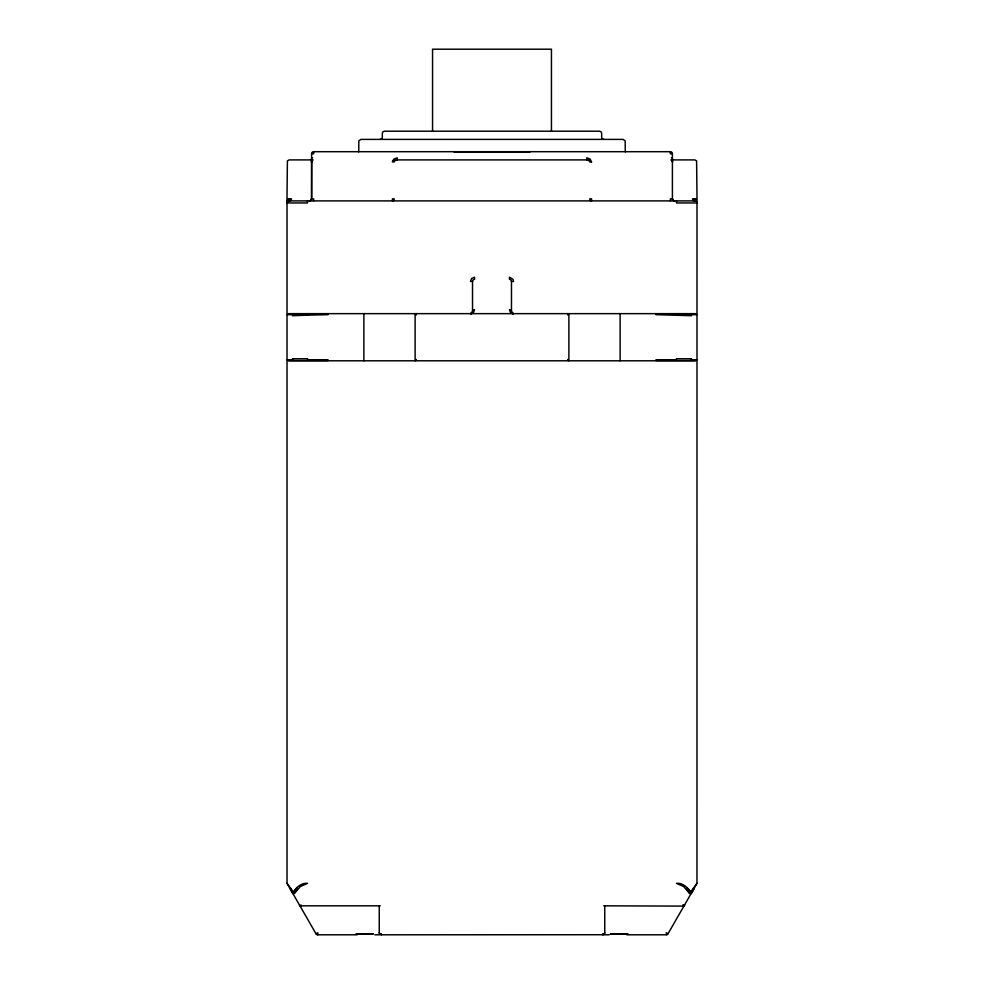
<?xml version="1.0" encoding="UTF-8"?>
<svg xmlns="http://www.w3.org/2000/svg" width="984" height="984" viewBox="0 0 984 984"><rect width="100%" height="100%" fill="white"/><g stroke="black" fill="none" stroke-linecap="round" stroke-linejoin="round"><path stroke-width="1.48" d="M626.783 934.8L666.229 934.8A2.054 2.054 0 0 0 668.001 933.779L696.967 883.361L697.004 202.95L696.807 201.326L697.004 202.95L676.5 202.95L676.5 200.896M691.321 893.386L693.954 888.085L691.321 893.386A2.054 0.922 30 0 1 689.55 893.386L683.56 886.461L676.5 883.361C682.908 882.513 688.124 888.06 691.346 892.931L693.695 888.786L691.346 892.931M287.02 202.667L287.033 883.361L315.999 933.779A2.054 2.054 0 0 0 317.771 934.8L357.217 934.8M289.985 200.834L289.05 200.896A2.054 2.054 0 0 0 286.996 202.95L287.193 201.326L286.996 202.95L307.5 202.95L307.5 200.896M472.529 281.449L473.119 279.862L474.571 279.198L474.571 277.217L471.68 278.46L470.475 281.449L472.529 281.449L472.529 311.596L470.623 313.65M309.554 200.896A2.054 2.054 0 0 0 311.596 198.854L311.67 161.425M287.033 883.361L294.45 893.386L300.44 886.461L307.5 883.361C301.129 882.574 295.212 888.146 292.678 893.386A2.054 0.922 -30 0 0 294.45 893.386L296.774 888.085L293.65 892.931L297.254 889.413L296.479 888.786L293.65 892.931M287.07 202.421L289.05 200.896L694.95 200.896A2.054 2.054 0 0 1 697.004 202.95L696.721 201.929M287.217 199.826L287.389 200.699L287.5 199.383L288.177 199.924L291.473 198.854A2.054 2.005 -90 0 1 289.468 200.896L288.521 200.97M691.002 892.365L687.226 888.085L689.55 893.386L696.967 883.361M471.926 313.047L472.369 312.383L470.881 313.613L473.624 312.248L474.571 309.616A2.054 1.98 0 0 0 472.529 311.596M696.783 199.826L696.611 200.699L696.5 199.383L695.823 199.924L692.527 198.854A2.054 2.005 -90 0 0 694.532 200.896L695.479 200.97M416.392 359.529L415.125 360.796L415.125 313.65L416.392 314.917M567.608 314.917L568.875 313.65L568.875 360.796L567.608 359.529M666.758 934.726L666.229 932.746L668.001 933.779M696.487 360.107L694.95 360.796L289.05 360.796L287.512 360.107M603.721 905.821L682.798 906.104L682.798 905.071A2.054 0.922 30 0 0 684.569 905.071L682.798 905.501M311.005 200.305L310.452 200.625A2.054 1.808 -90 0 0 311.362 198.854L313.65 198.854L313.65 200.896M315.999 933.779L317.771 932.746L317.771 934.8M288.177 199.924L290.403 198.854M380.279 905.821L300.182 905.821M683.819 905.821L682.798 906.104A2.054 2.054 0 0 0 684.569 905.071M471.213 313.65L471.889 313.465M289.05 313.65L287.512 314.351L289.05 313.65L694.95 313.65L696.487 314.351L694.95 313.65M471.262 313.49L471.065 313.564M380.279 139.396C384.756 138.879 379.898 131.721 384.375 131.204L599.625 131.204C604.102 131.721 599.244 138.879 603.721 139.396M604.754 932.746A2.054 2.054 0 0 1 602.7 934.8L602.7 933.779A2.054 1.021 0 0 0 604.754 932.746L604.754 906.104M311.596 198.854L311.596 153.75A2.054 2.054 0 0 1 313.65 151.696L670.35 151.696A2.054 2.054 0 0 1 672.404 153.75L672.404 198.854A2.054 2.054 0 0 0 674.446 200.896M311.596 153.75L313.65 153.75L313.65 151.696M672.404 153.75L670.35 153.75L670.35 151.696M311.596 157.846L312.629 157.846M671.371 157.846L672.404 157.846M313.023 159.9L289.161 159.9L287.389 160.921L286.996 198.854L288.816 198.854M393.6 159.9L590.4 159.9M670.977 159.9L694.839 159.9L696.611 160.921L697.004 198.854L695.208 198.854M311.571 161.954L311.362 161.954A2.054 1.808 -90 0 1 312.26 160.171M511.471 281.449L513.525 281.449L512.971 279.333L509.429 277.217L509.429 279.198L510.881 279.862L511.471 281.449L511.471 311.596L513.377 313.65M374.842 934.8L379.664 934.8M379.246 906.104L379.246 932.746A2.054 2.054 0 0 0 381.3 934.8L603.229 934.726M604.336 934.8L609.158 934.8M694.015 200.834L694.95 200.896M512.738 313.49L513.525 313.65M511.471 311.596A2.054 1.98 0 0 0 509.429 309.616L510.376 312.248L512.787 313.65M512.111 313.465L512.996 313.65L511.631 312.383L512.074 313.047M693.597 198.854L695.823 199.924M673.425 200.625L673.167 200.305A2.054 1.808 -90 0 1 672.638 198.854L670.35 198.854L670.35 200.896M292.654 892.931L290.046 888.085L292.678 893.386M625.246 151.88L625.184 140.921L623.204 139.396L360.796 139.396L358.816 140.921L358.754 151.88M620.129 313.65L620.129 360.796M551.446 131.204L551.446 49.2L432.554 49.2L432.554 131.204M381.3 934.8L381.3 933.779A2.054 1.021 0 0 1 379.246 932.746M363.871 313.65L363.871 360.796M528.9 151.696A2.054 2.054 0 0 1 529.921 151.979L454.079 151.979A2.054 2.054 0 0 1 455.1 151.696M671.371 160.171A2.054 2.054 0 0 1 672.404 161.954L672.576 161.425A2.054 1.808 -90 0 0 671.74 160.171M311.596 161.954A2.054 2.054 0 0 1 312.629 160.171M307.537 315.175L292.494 315.704L292.728 314.671L287.279 314.671L288.029 313.921L328.004 313.921L328.004 314.671L307.537 315.175M676.5 358.754L676.365 359.775L655.996 359.775L655.996 360.525L695.971 360.525L696.721 359.775L691.272 359.775L691.506 358.754L676.5 358.754M392.567 161.081L392.456 161.954L394.203 161.954L395.199 160.441L397.315 159.9L397.315 157.846L394.031 158.928L392.567 161.081M287.23 201.314L287.107 201.954L287.23 201.314M627.681 933.779L610.412 934.197L627.681 933.779M687.521 888.786L686.746 889.413L690.35 892.931L687.521 888.786M591.544 200.625L591.089 200.834A2.054 1.747 -90 0 1 589.797 198.854L591.544 198.854L591.544 200.625M393.329 200.625L392.456 200.834L392.456 198.854L394.203 198.854A2.054 1.747 -90 0 1 393.329 200.625M591.544 161.954L589.797 161.954L588.801 160.441L586.685 159.9L586.685 157.846L589.969 158.928L591.544 161.954M695.971 313.921L655.996 313.921L655.996 314.671L691.506 315.704L691.272 314.671L696.721 314.671L695.971 313.921M307.5 358.754L292.494 358.754L292.728 359.775L287.279 359.775L288.029 360.525L328.004 360.525L328.004 359.775L307.635 359.775L307.5 358.754M373.305 933.779L356.319 933.779L373.305 933.779M301.202 906.104L301.202 905.071A2.054 0.922 -30 0 1 299.431 905.071A2.054 2.054 0 0 0 301.202 906.104"/></g></svg>
